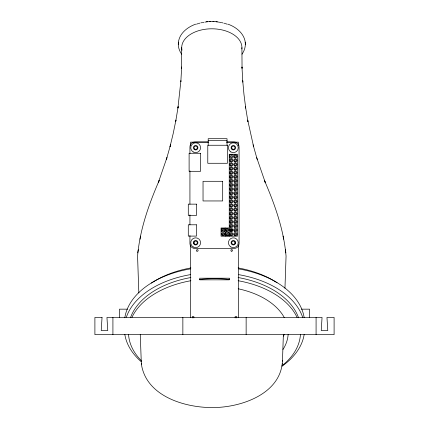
<?xml version="1.0" encoding="UTF-8"?>
<svg xmlns="http://www.w3.org/2000/svg" width="429" height="429" viewBox="0 0 429 429"><rect width="100%" height="100%" fill="white"/><g stroke="black" fill="none" stroke-linecap="round" stroke-linejoin="round"><path stroke-width="0.64" d="M192.246 317.932L192.262 316.618L193.86 316.618L193.86 317.932M241.924 47.624L242.047 68.302L241.977 66.983L242.803 82.084L242.728 80.732L243.972 94.444L245.72 108.081L245.468 106.607L247.957 121.643L247.694 120.066L253.598 146.595M141.323 363.647C145.839 396.594 185.848 408.14 214.21 407.55C241.999 407.142 281.204 393.565 282.48 360.564L283.376 334.459M284.958 288.272L286.057 256.14C283.832 229.746 274.882 204.606 264.441 180.459L265.369 182.781L256.714 157.652M181.644 54.199C179.499 51.121 178.105 47.405 178.314 43.613M178.357 42.9C179.065 33.596 187.468 27.048 195.694 24.158M180.866 81.43L181.66 66.983L181.585 68.302L181.708 47.624M180.856 81.633L180.909 80.732L177.917 108.081L178.164 106.607L175.675 121.643L175.938 120.066L173.23 133.403L170.04 146.595L170.549 144.782L166.366 159.626L166.924 157.652L158.269 182.781L159.191 180.459C148.75 204.606 139.806 229.746 137.575 256.14L138.835 292.959M178.271 44.364L178.394 42.149M245.324 43.613C245.527 47.405 244.133 51.121 241.994 54.199M282.271 364.269L282.309 363.647M282.443 361.191L282.48 360.564M140.026 239.237L140.551 236.111M137.757 252.901L138.299 249.678M206.344 21.74L210.719 21.45M208.194 140.342L227.032 140.342M208.167 141.978L194.841 141.978A4.912 4.912 0 0 0 189.929 146.895L189.929 153.561M226.828 141.978L234.159 141.978A4.912 4.912 0 0 1 239.071 146.895L239.071 243.549A4.912 4.912 0 0 1 234.159 248.461L194.841 248.461A4.912 4.912 0 0 1 189.929 243.549L189.929 235.542M208.521 142.149L190.583 142.149L190.583 145.495M226.458 142.149L238.417 142.149L238.417 145.495M229.242 227.987L221.053 227.987L221.053 236.175L237.435 236.175L237.435 154.268L229.242 154.268L229.242 236.175M127.515 309.164L119.482 309.164L119.482 317.616M301.485 309.164L309.518 309.164L309.518 317.616M212.918 21.45L217.288 21.74M226.775 235.709L227.198 235.768M227.944 24.158C236.626 27.14 245.447 34.433 245.361 44.364M253.083 144.782L257.266 159.626M283.081 236.111L283.607 239.237M285.333 249.678L285.875 252.901M141.361 364.269L140.256 334.459M245.238 42.149L245.281 42.9M316.082 317.439L316.082 334.641M246.139 317.439L246.139 334.641M238.417 244.857L238.417 317.685M236.781 317.932L236.781 316.618L235.14 316.618L235.14 317.932M235.14 241.94L235.14 243.264M227.032 145.254L227.032 138.701L208.194 138.701L208.194 145.254M225.15 227.987L225.15 236.175M193.86 241.94L193.86 243.264M190.583 244.857L190.583 317.685M189.929 170.849L189.929 204.22M189.929 214.87L189.929 224.882M182.861 317.439L182.861 334.641M112.918 317.439L112.918 334.641M182.003 50.241A30.105 18.822 0 0 1 210.768 28.807A30.105 18.822 0 0 1 241.849 48.933M196.482 24.185A30.663 19.171 0 0 1 198.375 23.557M198.858 23.413A30.663 19.171 0 0 1 199.834 23.139M200.826 22.893A30.663 19.171 0 0 1 201.834 22.662M202.343 22.555A30.663 19.171 0 0 1 203.882 22.27M204.917 22.11A30.663 19.171 0 0 1 207.55 21.804M209.679 21.665A30.663 19.171 0 0 1 213.958 21.665M216.082 21.804A30.663 19.171 0 0 1 218.715 22.11M219.235 22.185A30.663 19.171 0 0 1 221.294 22.555M221.798 22.662A30.663 19.171 0 0 1 222.807 22.893M223.799 23.139A30.663 19.171 0 0 1 224.775 23.413M225.257 23.557A30.663 19.171 0 0 1 227.15 24.185M288.159 334.325A73.718 46.091 0 0 1 282.974 349.506M238.175 288.781A73.718 46.091 0 0 1 284.314 317.626M284.314 334.448A73.718 46.091 0 0 1 283.328 336.159M300.45 334.336A86.004 53.775 0 0 1 281.96 365.787M141.291 360.65A86.004 53.775 0 0 1 128.55 334.336M131.928 317.396A86.004 53.775 0 0 1 190.894 280.722M199.329 279.499A86.004 53.775 0 0 1 229.671 279.499M238.106 280.722A86.004 53.775 0 0 1 297.072 317.396M130.464 317.787A86.004 53.775 0 0 1 190.894 277.525M238.106 277.525A86.004 53.775 0 0 1 298.536 317.787M151.389 283.113A86.004 53.775 0 0 1 190.894 267.937M238.106 267.937A86.004 53.775 0 0 1 277.043 282.732M124.812 317.776A90.101 56.333 0 0 1 190.749 268.817M238.781 268.913A90.101 56.333 0 0 1 304.166 317.626M304.166 334.448A90.101 56.333 0 0 1 282.035 366.21M141.318 361.781A90.101 56.333 0 0 1 124.812 334.304M126.378 317.17A90.101 56.333 0 0 1 190.749 274.571M238.781 274.662A90.101 56.333 0 0 1 302.783 317.658M232.303 230.673A0.82 0.82 0 0 1 231.134 230.705A0.82 0.82 0 0 1 231.124 229.536A0.82 0.82 0 0 1 232.293 229.553M102.038 317.439L101.217 330.544L107.77 330.544L106.95 317.439L322.05 317.439L321.23 330.544L327.783 330.544L326.962 317.439L334.1 317.439L334.1 334.641L94.9 334.641L94.9 317.439L102.038 317.439M227.44 145.254L207.781 145.254L207.781 163.277L227.44 163.277L227.44 145.254M200.574 153.282L189.109 153.282L189.109 171.305L200.574 171.305L200.574 153.282M232.931 154.676L229.654 154.676L229.654 157.952L232.931 157.952L232.931 154.676M222.689 181.295L203.035 181.295L203.035 200.954L222.689 200.954L222.689 181.295M196.482 204.15L188.288 204.15L188.288 215.455L196.482 215.455L196.482 204.15M196.482 224.791L188.288 224.791L188.288 236.095L196.482 236.095L196.482 224.791M224.737 228.394L221.461 228.394L221.461 231.671L224.737 231.671L224.737 228.394M228.834 232.491L225.557 232.491L225.557 235.768L228.834 235.768L228.834 232.491M229.242 278.201L199.758 278.201L199.758 279.837L229.242 279.837L229.242 278.201M232.212 244.68A2.252 2.252 0 0 0 235.591 242.728A2.252 2.252 0 0 0 232.212 240.776A2.252 2.252 0 0 0 232.212 244.68M194.535 244.68A2.252 2.252 0 0 0 197.914 242.728A2.252 2.252 0 0 0 194.535 240.776A2.252 2.252 0 0 0 194.535 244.68M232.212 149.662A2.252 2.252 0 0 0 235.591 147.715A2.252 2.252 0 0 0 232.212 145.763A2.252 2.252 0 0 0 232.212 149.662M194.535 149.662A2.252 2.252 0 0 0 197.914 147.715A2.252 2.252 0 0 0 194.535 145.763A2.252 2.252 0 0 0 194.535 149.662M193.206 246.986A4.912 4.912 0 0 0 200.574 242.728A4.912 4.912 0 0 0 193.206 238.476A4.912 4.912 0 0 0 193.206 246.986M230.882 151.968A4.912 4.912 0 0 0 238.256 147.715A4.912 4.912 0 0 0 230.882 143.458A4.912 4.912 0 0 0 230.882 151.968M230.882 246.986A4.912 4.912 0 0 0 238.256 242.728A4.912 4.912 0 0 0 230.882 238.476A4.912 4.912 0 0 0 230.882 246.986M193.206 151.968A4.912 4.912 0 0 0 200.574 147.715A4.912 4.912 0 0 0 193.206 143.458A4.912 4.912 0 0 0 193.206 151.968M234.979 161.122A0.82 0.82 0 0 0 236.207 160.408A0.82 0.82 0 0 0 234.979 159.701A0.82 0.82 0 0 0 234.979 161.122M234.566 161.83A1.636 1.636 0 0 0 237.028 160.408A1.636 1.636 0 0 0 234.566 158.993A1.636 1.636 0 0 0 234.566 161.83M234.979 165.213A0.82 0.82 0 0 0 236.207 164.505A0.82 0.82 0 0 0 234.979 163.798A0.82 0.82 0 0 0 234.979 165.213M234.566 165.926A1.636 1.636 0 0 0 237.028 164.505A1.636 1.636 0 0 0 234.566 163.084A1.636 1.636 0 0 0 234.566 165.926M234.979 169.31A0.82 0.82 0 0 0 236.207 168.602A0.82 0.82 0 0 0 234.979 167.889A0.82 0.82 0 0 0 234.979 169.31M234.566 170.018A1.636 1.636 0 0 0 237.028 168.602A1.636 1.636 0 0 0 234.566 167.181A1.636 1.636 0 0 0 234.566 170.018M234.979 173.407A0.82 0.82 0 0 0 236.207 172.694A0.82 0.82 0 0 0 234.979 171.986A0.82 0.82 0 0 0 234.979 173.407M234.566 174.115A1.636 1.636 0 0 0 237.028 172.694A1.636 1.636 0 0 0 234.566 171.278A1.636 1.636 0 0 0 234.566 174.115M234.566 178.212A1.636 1.636 0 0 0 237.028 176.791A1.636 1.636 0 0 0 234.566 175.375A1.636 1.636 0 0 0 234.566 178.212M234.979 177.499A0.82 0.82 0 0 0 236.207 176.791A0.82 0.82 0 0 0 234.979 176.083A0.82 0.82 0 0 0 234.979 177.499M234.566 157.733A1.636 1.636 0 0 0 237.028 156.312A1.636 1.636 0 0 0 234.566 154.896A1.636 1.636 0 0 0 234.566 157.733M234.979 157.025A0.82 0.82 0 0 0 236.207 156.312A0.82 0.82 0 0 0 234.979 155.604A0.82 0.82 0 0 0 234.979 157.025M234.979 181.596A0.82 0.82 0 0 0 236.207 180.888A0.82 0.82 0 0 0 234.979 180.18A0.82 0.82 0 0 0 234.979 181.596M234.566 182.304A1.636 1.636 0 0 0 237.028 180.888A1.636 1.636 0 0 0 234.566 179.467A1.636 1.636 0 0 0 234.566 182.304M234.566 186.401A1.636 1.636 0 0 0 237.028 184.985A1.636 1.636 0 0 0 234.566 183.564A1.636 1.636 0 0 0 234.566 186.401M234.979 185.693A0.82 0.82 0 0 0 236.207 184.985A0.82 0.82 0 0 0 234.979 184.272A0.82 0.82 0 0 0 234.979 185.693M234.979 197.978A0.82 0.82 0 0 0 236.207 197.27A0.82 0.82 0 0 0 234.979 196.562A0.82 0.82 0 0 0 234.979 197.978M234.979 206.172A0.82 0.82 0 0 0 236.207 205.459A0.82 0.82 0 0 0 234.979 204.751A0.82 0.82 0 0 0 234.979 206.172M234.566 198.686A1.636 1.636 0 0 0 237.028 197.27A1.636 1.636 0 0 0 234.566 195.849A1.636 1.636 0 0 0 234.566 198.686M234.566 210.977A1.636 1.636 0 0 0 237.028 209.556A1.636 1.636 0 0 0 234.566 208.135A1.636 1.636 0 0 0 234.566 210.977M234.979 214.361A0.82 0.82 0 0 0 236.207 213.653A0.82 0.82 0 0 0 234.979 212.94A0.82 0.82 0 0 0 234.979 214.361M234.566 215.068A1.636 1.636 0 0 0 237.028 213.653A1.636 1.636 0 0 0 234.566 212.232A1.636 1.636 0 0 0 234.566 215.068M234.979 210.264A0.82 0.82 0 0 0 236.207 209.556A0.82 0.82 0 0 0 234.979 208.848A0.82 0.82 0 0 0 234.979 210.264M234.979 193.881A0.82 0.82 0 0 0 236.207 193.173A0.82 0.82 0 0 0 234.979 192.465A0.82 0.82 0 0 0 234.979 193.881M234.566 206.88A1.636 1.636 0 0 0 237.028 205.459A1.636 1.636 0 0 0 234.566 204.043A1.636 1.636 0 0 0 234.566 206.88M234.979 189.79A0.82 0.82 0 0 0 236.207 189.076A0.82 0.82 0 0 0 234.979 188.369A0.82 0.82 0 0 0 234.979 189.79M234.566 194.594A1.636 1.636 0 0 0 237.028 193.173A1.636 1.636 0 0 0 234.566 191.758A1.636 1.636 0 0 0 234.566 194.594M234.566 190.497A1.636 1.636 0 0 0 237.028 189.076A1.636 1.636 0 0 0 234.566 187.661A1.636 1.636 0 0 0 234.566 190.497M234.979 202.075A0.82 0.82 0 0 0 236.207 201.367A0.82 0.82 0 0 0 234.979 200.654A0.82 0.82 0 0 0 234.979 202.075M234.979 218.458A0.82 0.82 0 0 0 236.207 217.744A0.82 0.82 0 0 0 234.979 217.036A0.82 0.82 0 0 0 234.979 218.458M234.566 219.165A1.636 1.636 0 0 0 237.028 217.744A1.636 1.636 0 0 0 234.566 216.329A1.636 1.636 0 0 0 234.566 219.165M234.566 202.783A1.636 1.636 0 0 0 237.028 201.367A1.636 1.636 0 0 0 234.566 199.946A1.636 1.636 0 0 0 234.566 202.783M230.475 182.304A1.636 1.636 0 0 0 232.931 180.888A1.636 1.636 0 0 0 230.475 179.467A1.636 1.636 0 0 0 230.475 182.304M230.882 157.025A0.82 0.82 0 0 0 232.11 156.312A0.82 0.82 0 0 0 230.882 155.604A0.82 0.82 0 0 0 230.882 157.025M230.882 161.122A0.82 0.82 0 0 0 232.11 160.408A0.82 0.82 0 0 0 230.882 159.701A0.82 0.82 0 0 0 230.882 161.122M230.475 161.83A1.636 1.636 0 0 0 232.931 160.408A1.636 1.636 0 0 0 230.475 158.993A1.636 1.636 0 0 0 230.475 161.83M230.882 181.596A0.82 0.82 0 0 0 232.11 180.888A0.82 0.82 0 0 0 230.882 180.18A0.82 0.82 0 0 0 230.882 181.596M230.882 177.499A0.82 0.82 0 0 0 232.11 176.791A0.82 0.82 0 0 0 230.882 176.083A0.82 0.82 0 0 0 230.882 177.499M230.882 185.693A0.82 0.82 0 0 0 232.11 184.985A0.82 0.82 0 0 0 230.882 184.272A0.82 0.82 0 0 0 230.882 185.693M230.475 186.401A1.636 1.636 0 0 0 232.931 184.985A1.636 1.636 0 0 0 230.475 183.564A1.636 1.636 0 0 0 230.475 186.401M230.475 178.212A1.636 1.636 0 0 0 232.931 176.791A1.636 1.636 0 0 0 230.475 175.375A1.636 1.636 0 0 0 230.475 178.212M230.882 165.213A0.82 0.82 0 0 0 232.11 164.505A0.82 0.82 0 0 0 230.882 163.798A0.82 0.82 0 0 0 230.882 165.213M230.475 165.926A1.636 1.636 0 0 0 232.931 164.505A1.636 1.636 0 0 0 230.475 163.084A1.636 1.636 0 0 0 230.475 165.926M230.882 173.407A0.82 0.82 0 0 0 232.11 172.694A0.82 0.82 0 0 0 230.882 171.986A0.82 0.82 0 0 0 230.882 173.407M230.475 174.115A1.636 1.636 0 0 0 232.931 172.694A1.636 1.636 0 0 0 230.475 171.278A1.636 1.636 0 0 0 230.475 174.115M230.475 170.018A1.636 1.636 0 0 0 232.931 168.602A1.636 1.636 0 0 0 230.475 167.181A1.636 1.636 0 0 0 230.475 170.018M230.882 169.31A0.82 0.82 0 0 0 232.11 168.602A0.82 0.82 0 0 0 230.882 167.889A0.82 0.82 0 0 0 230.882 169.31M230.475 210.977A1.636 1.636 0 0 0 232.931 209.556A1.636 1.636 0 0 0 230.475 208.135A1.636 1.636 0 0 0 230.475 210.977M230.882 206.172A0.82 0.82 0 0 0 232.11 205.459A0.82 0.82 0 0 0 230.882 204.751A0.82 0.82 0 0 0 230.882 206.172M230.882 197.978A0.82 0.82 0 0 0 232.11 197.27A0.82 0.82 0 0 0 230.882 196.562A0.82 0.82 0 0 0 230.882 197.978M230.475 198.686A1.636 1.636 0 0 0 232.931 197.27A1.636 1.636 0 0 0 230.475 195.849A1.636 1.636 0 0 0 230.475 198.686M230.882 210.264A0.82 0.82 0 0 0 232.11 209.556A0.82 0.82 0 0 0 230.882 208.848A0.82 0.82 0 0 0 230.882 210.264M230.475 194.594A1.636 1.636 0 0 0 232.931 193.173A1.636 1.636 0 0 0 230.475 191.758A1.636 1.636 0 0 0 230.475 194.594M230.882 193.881A0.82 0.82 0 0 0 232.11 193.173A0.82 0.82 0 0 0 230.882 192.465A0.82 0.82 0 0 0 230.882 193.881M230.475 215.068A1.636 1.636 0 0 0 232.931 213.653A1.636 1.636 0 0 0 230.475 212.232A1.636 1.636 0 0 0 230.475 215.068M230.882 189.79A0.82 0.82 0 0 0 232.11 189.076A0.82 0.82 0 0 0 230.882 188.369A0.82 0.82 0 0 0 230.882 189.79M230.475 206.88A1.636 1.636 0 0 0 232.931 205.459A1.636 1.636 0 0 0 230.475 204.043A1.636 1.636 0 0 0 230.475 206.88M230.882 214.361A0.82 0.82 0 0 0 232.11 213.653A0.82 0.82 0 0 0 230.882 212.94A0.82 0.82 0 0 0 230.882 214.361M230.475 190.497A1.636 1.636 0 0 0 232.931 189.076A1.636 1.636 0 0 0 230.475 187.661A1.636 1.636 0 0 0 230.475 190.497M230.882 218.458A0.82 0.82 0 0 0 232.11 217.744A0.82 0.82 0 0 0 230.882 217.036A0.82 0.82 0 0 0 230.882 218.458M230.475 219.165A1.636 1.636 0 0 0 232.931 217.744A1.636 1.636 0 0 0 230.475 216.329A1.636 1.636 0 0 0 230.475 219.165M230.475 202.783A1.636 1.636 0 0 0 232.931 201.367A1.636 1.636 0 0 0 230.475 199.946A1.636 1.636 0 0 0 230.475 202.783M230.882 202.075A0.82 0.82 0 0 0 232.11 201.367A0.82 0.82 0 0 0 230.882 200.654A0.82 0.82 0 0 0 230.882 202.075M230.882 222.549A0.82 0.82 0 0 0 232.11 221.841A0.82 0.82 0 0 0 230.882 221.133A0.82 0.82 0 0 0 230.882 222.549M230.475 223.262A1.636 1.636 0 0 0 232.931 221.841A1.636 1.636 0 0 0 230.475 220.426A1.636 1.636 0 0 0 230.475 223.262M234.979 230.743A0.82 0.82 0 0 0 236.207 230.035A0.82 0.82 0 0 0 234.979 229.322A0.82 0.82 0 0 0 234.979 230.743M234.566 231.451A1.636 1.636 0 0 0 237.028 230.035A1.636 1.636 0 0 0 234.566 228.614A1.636 1.636 0 0 0 234.566 231.451M230.475 227.359A1.636 1.636 0 0 0 232.931 225.938A1.636 1.636 0 0 0 230.475 224.517A1.636 1.636 0 0 0 230.475 227.359M230.475 231.451A1.636 1.636 0 0 0 232.931 230.035A1.636 1.636 0 0 0 230.475 228.614A1.636 1.636 0 0 0 230.475 231.451M230.882 230.743A0.82 0.82 0 0 0 232.11 230.035A0.82 0.82 0 0 0 230.882 229.322A0.82 0.82 0 0 0 230.882 230.743M230.882 226.646A0.82 0.82 0 0 0 232.11 225.938A0.82 0.82 0 0 0 230.882 225.23A0.82 0.82 0 0 0 230.882 226.646M234.979 226.646A0.82 0.82 0 0 0 236.207 225.938A0.82 0.82 0 0 0 234.979 225.23A0.82 0.82 0 0 0 234.979 226.646M234.566 223.262A1.636 1.636 0 0 0 237.028 221.841A1.636 1.636 0 0 0 234.566 220.426A1.636 1.636 0 0 0 234.566 223.262M234.979 222.549A0.82 0.82 0 0 0 236.207 221.841A0.82 0.82 0 0 0 234.979 221.133A0.82 0.82 0 0 0 234.979 222.549M230.882 234.84A0.82 0.82 0 0 0 232.11 234.127A0.82 0.82 0 0 0 230.882 233.419A0.82 0.82 0 0 0 230.882 234.84M230.475 235.548A1.636 1.636 0 0 0 232.931 234.127A1.636 1.636 0 0 0 230.475 232.711A1.636 1.636 0 0 0 230.475 235.548M234.566 227.359A1.636 1.636 0 0 0 237.028 225.938A1.636 1.636 0 0 0 234.566 224.517A1.636 1.636 0 0 0 234.566 227.359M234.979 234.84A0.82 0.82 0 0 0 236.207 234.127A0.82 0.82 0 0 0 234.979 233.419A0.82 0.82 0 0 0 234.979 234.84M234.566 235.548A1.636 1.636 0 0 0 237.028 234.127A1.636 1.636 0 0 0 234.566 232.711A1.636 1.636 0 0 0 234.566 235.548M222.281 235.548A1.636 1.636 0 0 0 224.737 234.127A1.636 1.636 0 0 0 222.281 232.711A1.636 1.636 0 0 0 222.281 235.548M222.689 234.84A0.82 0.82 0 0 0 223.922 234.127A0.82 0.82 0 0 0 222.689 233.419A0.82 0.82 0 0 0 222.689 234.84M222.689 230.743A0.82 0.82 0 0 0 223.922 230.035A0.82 0.82 0 0 0 222.689 229.322A0.82 0.82 0 0 0 222.689 230.743M226.378 231.451A1.636 1.636 0 0 0 228.834 230.035A1.636 1.636 0 0 0 226.378 228.614A1.636 1.636 0 0 0 226.378 231.451M226.785 230.743A0.82 0.82 0 0 0 228.013 230.035A0.82 0.82 0 0 0 226.785 229.322A0.82 0.82 0 0 0 226.785 230.743M226.785 234.84A0.82 0.82 0 0 0 228.013 234.127A0.82 0.82 0 0 0 226.785 233.419A0.82 0.82 0 0 0 226.785 234.84M231.236 251.104A0.82 0.82 0 0 0 232.518 250.498A0.82 0.82 0 0 0 231.349 249.689A0.82 0.82 0 0 0 231.236 251.104M196.884 251.137A0.82 0.82 0 0 0 198.118 250.439A0.82 0.82 0 0 0 196.895 249.716A0.82 0.82 0 0 0 196.884 251.137M194.841 244.149A1.636 1.636 0 0 0 197.297 242.728A1.636 1.636 0 0 0 194.841 241.312A1.636 1.636 0 0 0 194.841 244.149M232.518 244.149A1.636 1.636 0 0 0 234.979 242.728A1.636 1.636 0 0 0 232.518 241.312A1.636 1.636 0 0 0 232.518 244.149M232.475 149.104A1.636 1.636 0 0 0 234.979 147.769A1.636 1.636 0 0 0 232.566 146.268A1.636 1.636 0 0 0 232.475 149.104M194.712 149.045A1.636 1.636 0 0 0 197.292 147.871A1.636 1.636 0 0 0 194.981 146.225A1.636 1.636 0 0 0 194.712 149.045"/></g></svg>
